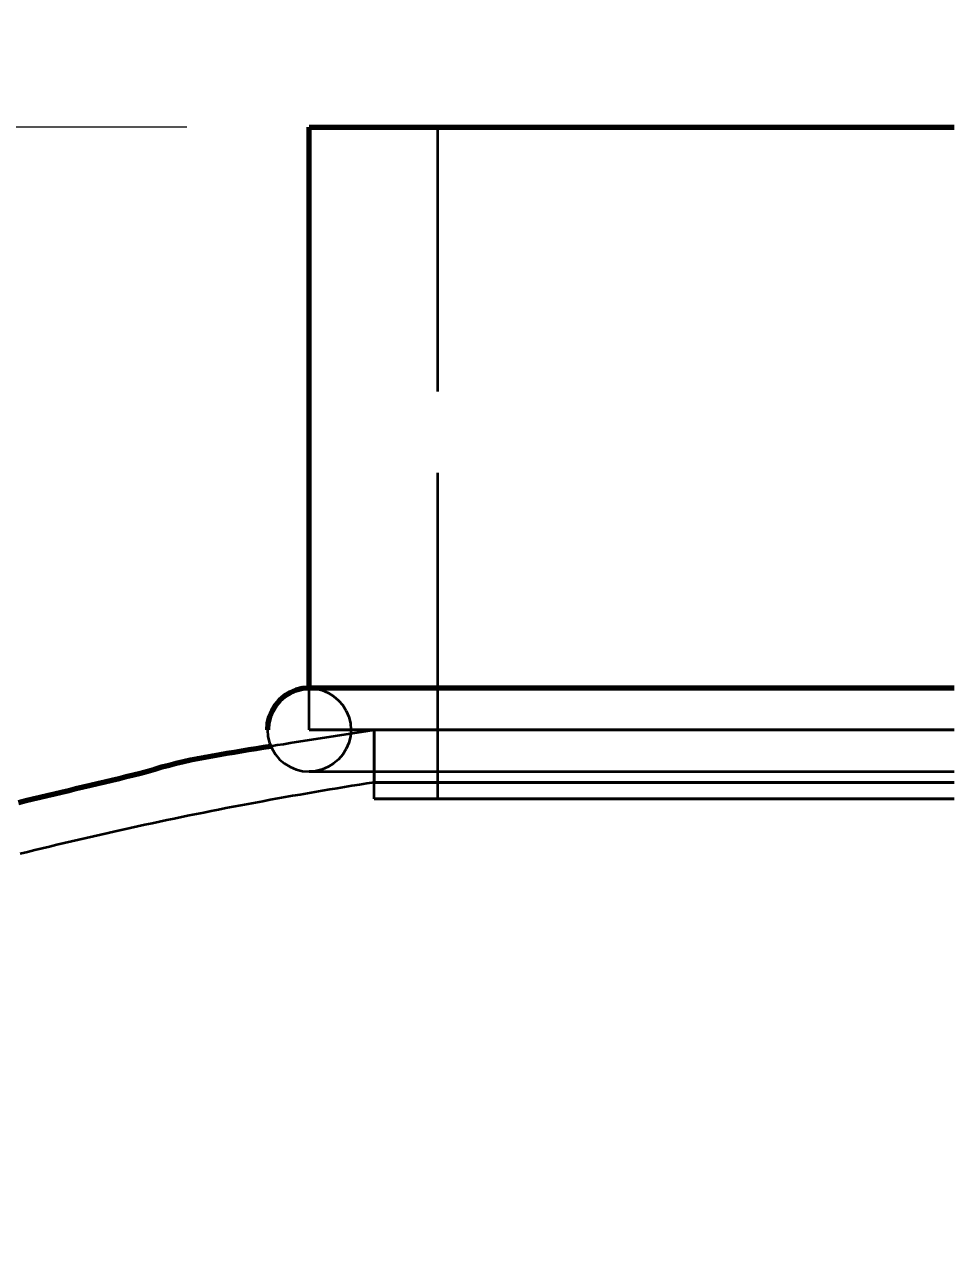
# Model space of a CAD drawing. Header units: millimetres. Extents: x 0 to 594, y 0 to 420.
# Drawn here: x 106.45 to 117.84, y 324.15 to 339.04 of the extents above; entities that cross this region are included whole.
import ezdxf

# ---------------------------------------------------------------- set-up
doc = ezdxf.new("R2010")
doc.units = ezdxf.units.MM
doc.linetypes.add('IRAM-E-TRAZOS', pattern=[5, 4, -1])
for name, color, linetype, lineweight in [('01-VISIBLE', 7, 'CONTINUOUS', 70), ('02-OCULTA', 4, 'IRAM-E-TRAZOS', 35), ('04-COTA', 3, 'CONTINUOUS', 18)]:
    doc.layers.add(name, color=color, linetype=linetype, lineweight=lineweight)
doc.styles.add('ISO3098', font='isocpeur.ttf')
doc.dimstyles.new('FLAMA-IRAM', dxfattribs={"dimtxt": 3.5, "dimasz": 3.5, "dimexe": 2, "dimexo": 1.5, "dimgap": 1, "dimtad": 1, "dimdec": 1, "dimtxsty": 'ISO3098', "dimblk": 'IRAM_FLECHA', "dimblk1": 'IRAM_FLECHA', "dimblk2": 'IRAM_FLECHA', "dimcen": 2.5, "dimclrd": 3, "dimclre": 3, "dimclrt": 3, "dimazin": 3, "dimtfac": 1, "dimtmove": 0, "dimatfit": 3, "dimlwd": 18, "dimlwe": 18})

# ---------------------------------------------------------------- blocks, each defined once
blk = doc.blocks.new('IRAM_FLECHA')
blk.add_solid([(0, 0), (-1, 0.125), (-1, -0.125)])

msp = doc.modelspace()

# ---------------------------------------------------------------- linework, layer by layer
at = {"layer": '01-VISIBLE'}
msp.add_line((109.95, 330.888), (109.95, 337.776), dxfattribs=at)
for points in [[(109.95, 337.776), (110.03, 337.776), (110.11, 337.776), (110.19, 337.776), (110.27, 337.776), (110.35, 337.776), (110.43, 337.776), (110.51, 337.776), (110.59, 337.776), (110.67, 337.776), (110.75, 337.776), (110.83, 337.776), (110.91, 337.776), (110.99, 337.776), (111.07, 337.776), (111.15, 337.776), (111.23, 337.776), (111.31, 337.776), (111.39, 337.776), (111.47, 337.776), (111.55, 337.776), (111.63, 337.776), (111.71, 337.776), (111.79, 337.776), (111.87, 337.776), (111.95, 337.776), (112.03, 337.776), (112.11, 337.776), (112.19, 337.776), (112.27, 337.776), (112.35, 337.776), (112.43, 337.776), (112.51, 337.776), (112.59, 337.776), (112.67, 337.776), (112.75, 337.776), (112.83, 337.776), (112.91, 337.776), (112.99, 337.776), (113.07, 337.776), (113.15, 337.776), (113.23, 337.776), (113.31, 337.776), (113.39, 337.776), (113.47, 337.776), (113.55, 337.776), (113.63, 337.776), (113.71, 337.776), (113.79, 337.776), (113.87, 337.776), (113.95, 337.776), (114.03, 337.776), (114.11, 337.776), (114.19, 337.776), (114.27, 337.776), (114.35, 337.776), (114.43, 337.776), (114.51, 337.776), (114.59, 337.776), (114.67, 337.776), (114.75, 337.776), (114.83, 337.776), (114.91, 337.776), (114.99, 337.776), (115.07, 337.776), (115.15, 337.776), (115.23, 337.776), (115.31, 337.776), (115.39, 337.776), (115.47, 337.776), (115.55, 337.776), (115.63, 337.776), (115.71, 337.776), (115.79, 337.776), (115.87, 337.776), (115.95, 337.776), (116.03, 337.776), (116.11, 337.776), (116.19, 337.776), (116.27, 337.776), (116.35, 337.776), (116.43, 337.776), (116.51, 337.776), (116.59, 337.776), (116.67, 337.776), (116.75, 337.776), (116.83, 337.776), (116.91, 337.776), (116.99, 337.776), (117.07, 337.776), (117.15, 337.776), (117.23, 337.776), (117.31, 337.776), (117.39, 337.776), (117.47, 337.776), (117.55, 337.776), (117.63, 337.776), (117.71, 337.776), (117.79, 337.776), (117.87, 337.776)], [(109.95, 330.888), (109.87, 330.882), (109.792, 330.863), (109.718, 330.832), (109.649, 330.79), (109.588, 330.738), (109.536, 330.677), (109.494, 330.609), (109.463, 330.534), (109.444, 330.456), (109.438, 330.376)], [(117.87, 330.888), (117.79, 330.888), (117.71, 330.888), (117.63, 330.888), (117.55, 330.888), (117.47, 330.888), (117.39, 330.888), (117.31, 330.888), (117.23, 330.888), (117.15, 330.888), (117.07, 330.888), (116.99, 330.888), (116.91, 330.888), (116.83, 330.888), (116.75, 330.888), (116.67, 330.888), (116.59, 330.888), (116.51, 330.888), (116.43, 330.888), (116.35, 330.888), (116.27, 330.888), (116.19, 330.888), (116.11, 330.888), (116.03, 330.888), (115.95, 330.888), (115.87, 330.888), (115.79, 330.888), (115.71, 330.888), (115.63, 330.888), (115.55, 330.888), (115.47, 330.888), (115.39, 330.888), (115.31, 330.888), (115.23, 330.888), (115.15, 330.888), (115.07, 330.888), (114.99, 330.888), (114.91, 330.888), (114.83, 330.888), (114.75, 330.888), (114.67, 330.888), (114.59, 330.888), (114.51, 330.888), (114.43, 330.888), (114.35, 330.888), (114.27, 330.888), (114.19, 330.888), (114.11, 330.888), (114.03, 330.888), (113.95, 330.888), (113.87, 330.888), (113.79, 330.888), (113.71, 330.888), (113.63, 330.888), (113.55, 330.888), (113.47, 330.888), (113.39, 330.888), (113.31, 330.888), (113.23, 330.888), (113.15, 330.888), (113.07, 330.888), (112.99, 330.888), (112.91, 330.888), (112.83, 330.888), (112.75, 330.888), (112.67, 330.888), (112.59, 330.888), (112.51, 330.888), (112.43, 330.888), (112.35, 330.888), (112.27, 330.888), (112.19, 330.888), (112.11, 330.888), (112.03, 330.888), (111.95, 330.888), (111.87, 330.888), (111.79, 330.888), (111.71, 330.888), (111.63, 330.888), (111.55, 330.888), (111.47, 330.888), (111.39, 330.888), (111.31, 330.888), (111.23, 330.888), (111.15, 330.888), (111.07, 330.888), (110.99, 330.888), (110.91, 330.888), (110.83, 330.888), (110.75, 330.888), (110.67, 330.888), (110.59, 330.888), (110.51, 330.888), (110.43, 330.888), (110.35, 330.888), (110.27, 330.888), (110.19, 330.888), (110.11, 330.888), (110.03, 330.888), (109.95, 330.888)], [(106.381, 329.486), (106.469, 329.507), (106.557, 329.528), (106.645, 329.549), (106.734, 329.57), (106.822, 329.591), (106.91, 329.612), (106.999, 329.633), (107.087, 329.654), (107.175, 329.675), (107.264, 329.696), (107.352, 329.717), (107.44, 329.738), (107.528, 329.759), (107.617, 329.78), (107.705, 329.802), (107.793, 329.824), (107.881, 329.846), (107.968, 329.87), (108.055, 329.895), (108.143, 329.92), (108.23, 329.944), (108.318, 329.967), (108.406, 329.987), (108.495, 330.006), (108.584, 330.024), (108.673, 330.041), (108.762, 330.057), (108.852, 330.073), (108.941, 330.088), (109.031, 330.103), (109.12, 330.118), (109.21, 330.133), (109.299, 330.148), (109.389, 330.162), (109.478, 330.177)]]:
    msp.add_lwpolyline(points, dxfattribs=at)
at = {"layer": '02-OCULTA'}
for p, q in [((111.53, 329.531), (111.53, 337.776)), ((109.95, 330.376), (109.95, 330.888)), ((110.748, 329.531), (110.748, 330.376)), ((110.75, 330.376), (110.75, 329.731))]:
    msp.add_line(p, q, dxfattribs=at)
for points in [[(117.87, 337.776), (117.79, 337.776), (117.71, 337.776), (117.63, 337.776), (117.55, 337.776), (117.47, 337.776), (117.39, 337.776), (117.31, 337.776), (117.23, 337.776), (117.15, 337.776), (117.07, 337.776), (116.99, 337.776), (116.91, 337.776), (116.83, 337.776), (116.75, 337.776), (116.67, 337.776), (116.59, 337.776), (116.51, 337.776), (116.43, 337.776), (116.35, 337.776), (116.27, 337.776), (116.19, 337.776), (116.11, 337.776), (116.03, 337.776), (115.95, 337.776), (115.87, 337.776), (115.79, 337.776), (115.71, 337.776), (115.63, 337.776), (115.55, 337.776), (115.47, 337.776), (115.39, 337.776), (115.31, 337.776), (115.23, 337.776), (115.15, 337.776), (115.07, 337.776), (114.99, 337.776), (114.91, 337.776), (114.83, 337.776), (114.75, 337.776), (114.67, 337.776), (114.59, 337.776), (114.51, 337.776), (114.43, 337.776), (114.35, 337.776), (114.27, 337.776), (114.19, 337.776), (114.11, 337.776), (114.03, 337.776), (113.95, 337.776), (113.87, 337.776), (113.79, 337.776), (113.71, 337.776), (113.63, 337.776), (113.55, 337.776), (113.47, 337.776), (113.39, 337.776), (113.31, 337.776), (113.23, 337.776), (113.15, 337.776), (113.07, 337.776), (112.99, 337.776), (112.91, 337.776), (112.83, 337.776), (112.75, 337.776), (112.67, 337.776), (112.59, 337.776), (112.51, 337.776), (112.43, 337.776), (112.35, 337.776), (112.27, 337.776), (112.19, 337.776), (112.11, 337.776), (112.03, 337.776), (111.95, 337.776), (111.87, 337.776), (111.79, 337.776), (111.71, 337.776), (111.63, 337.776), (111.55, 337.776), (111.47, 337.776), (111.39, 337.776), (111.31, 337.776), (111.23, 337.776), (111.15, 337.776), (111.07, 337.776), (110.99, 337.776), (110.91, 337.776), (110.83, 337.776), (110.75, 337.776), (110.67, 337.776), (110.59, 337.776), (110.51, 337.776), (110.43, 337.776), (110.35, 337.776), (110.27, 337.776), (110.19, 337.776), (110.11, 337.776), (110.03, 337.776), (109.95, 337.776)], [(117.868, 337.776), (117.787, 337.776), (117.707, 337.776), (117.627, 337.776), (117.547, 337.776), (117.466, 337.776), (117.386, 337.776), (117.306, 337.776), (117.226, 337.776), (117.146, 337.776), (117.065, 337.776), (116.985, 337.776), (116.905, 337.776), (116.825, 337.776), (116.744, 337.776), (116.664, 337.776), (116.584, 337.776), (116.504, 337.776), (116.424, 337.776), (116.343, 337.776), (116.263, 337.776), (116.183, 337.776), (116.103, 337.776), (116.022, 337.776), (115.942, 337.776), (115.862, 337.776), (115.782, 337.776), (115.702, 337.776), (115.621, 337.776), (115.541, 337.776), (115.461, 337.776), (115.381, 337.776), (115.3, 337.776), (115.22, 337.776), (115.14, 337.776), (115.06, 337.776), (114.98, 337.776), (114.899, 337.776), (114.819, 337.776), (114.739, 337.776), (114.659, 337.776), (114.578, 337.776), (114.498, 337.776), (114.418, 337.776), (114.338, 337.776), (114.258, 337.776), (114.177, 337.776), (114.097, 337.776), (114.017, 337.776), (113.937, 337.776), (113.856, 337.776), (113.776, 337.776), (113.696, 337.776), (113.616, 337.776), (113.536, 337.776), (113.455, 337.776), (113.375, 337.776), (113.295, 337.776), (113.215, 337.776), (113.134, 337.776), (113.054, 337.776), (112.974, 337.776), (112.894, 337.776), (112.814, 337.776), (112.733, 337.776), (112.653, 337.776), (112.573, 337.776), (112.493, 337.776), (112.412, 337.776), (112.332, 337.776), (112.252, 337.776), (112.172, 337.776), (112.092, 337.776), (112.011, 337.776), (111.931, 337.776), (111.851, 337.776), (111.771, 337.776), (111.69, 337.776), (111.61, 337.776), (111.53, 337.776)], [(111.53, 337.776), (111.61, 337.776), (111.69, 337.776), (111.771, 337.776), (111.851, 337.776), (111.931, 337.776), (112.011, 337.776), (112.092, 337.776), (112.172, 337.776), (112.252, 337.776), (112.332, 337.776), (112.412, 337.776), (112.493, 337.776), (112.573, 337.776), (112.653, 337.776), (112.733, 337.776), (112.814, 337.776), (112.894, 337.776), (112.974, 337.776), (113.054, 337.776), (113.134, 337.776), (113.215, 337.776), (113.295, 337.776), (113.375, 337.776), (113.455, 337.776), (113.536, 337.776), (113.616, 337.776), (113.696, 337.776), (113.776, 337.776), (113.856, 337.776), (113.937, 337.776), (114.017, 337.776), (114.097, 337.776), (114.177, 337.776), (114.258, 337.776), (114.338, 337.776), (114.418, 337.776), (114.498, 337.776), (114.578, 337.776), (114.659, 337.776), (114.739, 337.776), (114.819, 337.776), (114.899, 337.776), (114.98, 337.776), (115.06, 337.776), (115.14, 337.776), (115.22, 337.776), (115.3, 337.776), (115.381, 337.776), (115.461, 337.776), (115.541, 337.776), (115.621, 337.776), (115.702, 337.776), (115.782, 337.776), (115.862, 337.776), (115.942, 337.776), (116.022, 337.776), (116.103, 337.776), (116.183, 337.776), (116.263, 337.776), (116.343, 337.776), (116.424, 337.776), (116.504, 337.776), (116.584, 337.776), (116.664, 337.776), (116.744, 337.776), (116.825, 337.776), (116.905, 337.776), (116.985, 337.776), (117.065, 337.776), (117.146, 337.776), (117.226, 337.776), (117.306, 337.776), (117.386, 337.776), (117.466, 337.776), (117.547, 337.776), (117.627, 337.776), (117.707, 337.776), (117.787, 337.776), (117.868, 337.776)], [(117.87, 330.888), (117.79, 330.888), (117.71, 330.888), (117.63, 330.888), (117.55, 330.888), (117.47, 330.888), (117.39, 330.888), (117.31, 330.888), (117.23, 330.888), (117.15, 330.888), (117.07, 330.888), (116.99, 330.888), (116.91, 330.888), (116.83, 330.888), (116.75, 330.888), (116.67, 330.888), (116.59, 330.888), (116.51, 330.888), (116.43, 330.888), (116.35, 330.888), (116.27, 330.888), (116.19, 330.888), (116.11, 330.888), (116.03, 330.888), (115.95, 330.888), (115.87, 330.888), (115.79, 330.888), (115.71, 330.888), (115.63, 330.888), (115.55, 330.888), (115.47, 330.888), (115.39, 330.888), (115.31, 330.888), (115.23, 330.888), (115.15, 330.888), (115.07, 330.888), (114.99, 330.888), (114.91, 330.888), (114.83, 330.888), (114.75, 330.888), (114.67, 330.888), (114.59, 330.888), (114.51, 330.888), (114.43, 330.888), (114.35, 330.888), (114.27, 330.888), (114.19, 330.888), (114.11, 330.888), (114.03, 330.888), (113.95, 330.888), (113.87, 330.888), (113.79, 330.888), (113.71, 330.888), (113.63, 330.888), (113.55, 330.888), (113.47, 330.888), (113.39, 330.888), (113.31, 330.888), (113.23, 330.888), (113.15, 330.888), (113.07, 330.888), (112.99, 330.888), (112.91, 330.888), (112.83, 330.888), (112.75, 330.888), (112.67, 330.888), (112.59, 330.888), (112.51, 330.888), (112.43, 330.888), (112.35, 330.888), (112.27, 330.888), (112.19, 330.888), (112.11, 330.888), (112.03, 330.888), (111.95, 330.888), (111.87, 330.888), (111.79, 330.888), (111.71, 330.888), (111.63, 330.888), (111.55, 330.888), (111.47, 330.888), (111.39, 330.888), (111.31, 330.888), (111.23, 330.888), (111.15, 330.888), (111.07, 330.888), (110.99, 330.888), (110.91, 330.888), (110.83, 330.888), (110.75, 330.888), (110.67, 330.888), (110.59, 330.888), (110.51, 330.888), (110.43, 330.888), (110.35, 330.888), (110.27, 330.888), (110.19, 330.888), (110.11, 330.888), (110.03, 330.888), (109.95, 330.888)], [(109.95, 330.888), (109.95, 330.888), (109.95, 330.888), (109.95, 330.888), (109.95, 330.888), (109.95, 330.888), (109.95, 330.888)], [(109.95, 330.888), (110.03, 330.882), (110.108, 330.863), (110.182, 330.832), (110.251, 330.79), (110.312, 330.738), (110.364, 330.677), (110.406, 330.609), (110.437, 330.534), (110.456, 330.456), (110.462, 330.376), (110.456, 330.296), (110.437, 330.218), (110.406, 330.144), (110.364, 330.075), (110.312, 330.014), (110.251, 329.962), (110.182, 329.92), (110.108, 329.889), (110.03, 329.87), (109.95, 329.864)], [(109.438, 330.376), (109.444, 330.296), (109.463, 330.218), (109.494, 330.144), (109.536, 330.075), (109.588, 330.014), (109.649, 329.962), (109.718, 329.92), (109.792, 329.889), (109.87, 329.87), (109.95, 329.864)], [(109.478, 330.177), (109.558, 330.19), (109.637, 330.202), (109.717, 330.215), (109.796, 330.228), (109.876, 330.24), (109.955, 330.253), (110.035, 330.265), (110.114, 330.278), (110.194, 330.29), (110.273, 330.302), (110.353, 330.315), (110.432, 330.327), (110.512, 330.339), (110.591, 330.351), (110.671, 330.364), (110.75, 330.376)], [(117.87, 330.376), (117.79, 330.376), (117.71, 330.376), (117.63, 330.376), (117.55, 330.376), (117.47, 330.376), (117.39, 330.376), (117.31, 330.376), (117.23, 330.376), (117.15, 330.376), (117.07, 330.376), (116.99, 330.376), (116.91, 330.376), (116.83, 330.376), (116.75, 330.376), (116.67, 330.376), (116.59, 330.376), (116.51, 330.376), (116.43, 330.376), (116.35, 330.376), (116.27, 330.376), (116.19, 330.376), (116.11, 330.376), (116.03, 330.376), (115.95, 330.376), (115.87, 330.376), (115.79, 330.376), (115.71, 330.376), (115.63, 330.376), (115.55, 330.376), (115.47, 330.376), (115.39, 330.376), (115.31, 330.376), (115.23, 330.376), (115.15, 330.376), (115.07, 330.376), (114.99, 330.376), (114.91, 330.376), (114.83, 330.376), (114.75, 330.376), (114.67, 330.376), (114.59, 330.376), (114.51, 330.376), (114.43, 330.376), (114.35, 330.376), (114.27, 330.376), (114.19, 330.376), (114.11, 330.376), (114.03, 330.376), (113.95, 330.376), (113.87, 330.376), (113.79, 330.376), (113.71, 330.376), (113.63, 330.376), (113.55, 330.376), (113.47, 330.376), (113.39, 330.376), (113.31, 330.376), (113.23, 330.376), (113.15, 330.376), (113.07, 330.376), (112.99, 330.376), (112.91, 330.376), (112.83, 330.376), (112.75, 330.376), (112.67, 330.376), (112.59, 330.376), (112.51, 330.376), (112.43, 330.376), (112.35, 330.376), (112.27, 330.376), (112.19, 330.376), (112.11, 330.376), (112.03, 330.376), (111.95, 330.376), (111.87, 330.376), (111.79, 330.376), (111.71, 330.376), (111.63, 330.376), (111.55, 330.376), (111.47, 330.376), (111.39, 330.376), (111.31, 330.376), (111.23, 330.376), (111.15, 330.376), (111.07, 330.376), (110.99, 330.376), (110.91, 330.376), (110.83, 330.376), (110.75, 330.376), (110.67, 330.376), (110.59, 330.376), (110.51, 330.376), (110.43, 330.376), (110.35, 330.376), (110.27, 330.376), (110.19, 330.376), (110.11, 330.376), (110.03, 330.376), (109.95, 330.376)], [(109.95, 330.376), (110.03, 330.376), (110.11, 330.376), (110.19, 330.376), (110.27, 330.376), (110.35, 330.376), (110.43, 330.376), (110.51, 330.376), (110.59, 330.376), (110.67, 330.376), (110.75, 330.376), (110.83, 330.376), (110.91, 330.376), (110.99, 330.376), (111.07, 330.376), (111.15, 330.376), (111.23, 330.376), (111.31, 330.376), (111.39, 330.376), (111.47, 330.376), (111.55, 330.376), (111.63, 330.376), (111.71, 330.376), (111.79, 330.376), (111.87, 330.376), (111.95, 330.376), (112.03, 330.376), (112.11, 330.376), (112.19, 330.376), (112.27, 330.376), (112.35, 330.376), (112.43, 330.376), (112.51, 330.376), (112.59, 330.376), (112.67, 330.376), (112.75, 330.376), (112.83, 330.376), (112.91, 330.376), (112.99, 330.376), (113.07, 330.376), (113.15, 330.376), (113.23, 330.376), (113.31, 330.376), (113.39, 330.376), (113.47, 330.376), (113.55, 330.376), (113.63, 330.376), (113.71, 330.376), (113.79, 330.376), (113.87, 330.376), (113.95, 330.376), (114.03, 330.376), (114.11, 330.376), (114.19, 330.376), (114.27, 330.376), (114.35, 330.376), (114.43, 330.376), (114.51, 330.376), (114.59, 330.376), (114.67, 330.376), (114.75, 330.376), (114.83, 330.376), (114.91, 330.376), (114.99, 330.376), (115.07, 330.376), (115.15, 330.376), (115.23, 330.376), (115.31, 330.376), (115.39, 330.376), (115.47, 330.376), (115.55, 330.376), (115.63, 330.376), (115.71, 330.376), (115.79, 330.376), (115.87, 330.376), (115.95, 330.376), (116.03, 330.376), (116.11, 330.376), (116.19, 330.376), (116.27, 330.376), (116.35, 330.376), (116.43, 330.376), (116.51, 330.376), (116.59, 330.376), (116.67, 330.376), (116.75, 330.376), (116.83, 330.376), (116.91, 330.376), (116.99, 330.376), (117.07, 330.376), (117.15, 330.376), (117.23, 330.376), (117.31, 330.376), (117.39, 330.376), (117.47, 330.376), (117.55, 330.376), (117.63, 330.376), (117.71, 330.376), (117.79, 330.376), (117.87, 330.376)], [(117.87, 330.376), (117.79, 330.376), (117.71, 330.376), (117.63, 330.376), (117.55, 330.376), (117.47, 330.376), (117.39, 330.376), (117.31, 330.376), (117.23, 330.376), (117.15, 330.376), (117.07, 330.376), (116.99, 330.376), (116.91, 330.376), (116.83, 330.376), (116.749, 330.376), (116.669, 330.376), (116.589, 330.376), (116.509, 330.376), (116.429, 330.376), (116.349, 330.376), (116.269, 330.376), (116.189, 330.376), (116.109, 330.376), (116.029, 330.376), (115.949, 330.376), (115.869, 330.376), (115.789, 330.376), (115.709, 330.376), (115.629, 330.376), (115.549, 330.376), (115.469, 330.376), (115.389, 330.376), (115.309, 330.376), (115.229, 330.376), (115.149, 330.376), (115.069, 330.376), (114.989, 330.376), (114.909, 330.376), (114.829, 330.376), (114.749, 330.376), (114.669, 330.376), (114.589, 330.376), (114.509, 330.376), (114.429, 330.376), (114.349, 330.376), (114.269, 330.376), (114.189, 330.376), (114.109, 330.376), (114.029, 330.376), (113.949, 330.376), (113.869, 330.376), (113.789, 330.376), (113.709, 330.376), (113.629, 330.376), (113.549, 330.376), (113.469, 330.376), (113.389, 330.376), (113.309, 330.376), (113.229, 330.376), (113.149, 330.376), (113.069, 330.376), (112.989, 330.376), (112.909, 330.376), (112.829, 330.376), (112.748, 330.376), (112.668, 330.376), (112.588, 330.376), (112.508, 330.376), (112.428, 330.376), (112.348, 330.376), (112.268, 330.376), (112.188, 330.376), (112.108, 330.376), (112.028, 330.376), (111.948, 330.376), (111.868, 330.376), (111.788, 330.376), (111.708, 330.376), (111.628, 330.376), (111.548, 330.376), (111.468, 330.376), (111.388, 330.376), (111.308, 330.376), (111.228, 330.376), (111.148, 330.376), (111.068, 330.376), (110.988, 330.376), (110.908, 330.376), (110.828, 330.376), (110.748, 330.376)], [(110.748, 330.376), (110.828, 330.376), (110.908, 330.376), (110.988, 330.376), (111.068, 330.376), (111.148, 330.376), (111.228, 330.376), (111.308, 330.376), (111.388, 330.376), (111.468, 330.376), (111.548, 330.376), (111.628, 330.376), (111.708, 330.376), (111.788, 330.376), (111.868, 330.376), (111.948, 330.376), (112.028, 330.376), (112.108, 330.376), (112.188, 330.376), (112.268, 330.376), (112.348, 330.376), (112.428, 330.376), (112.508, 330.376), (112.588, 330.376), (112.668, 330.376), (112.748, 330.376), (112.829, 330.376), (112.909, 330.376), (112.989, 330.376), (113.069, 330.376), (113.149, 330.376), (113.229, 330.376), (113.309, 330.376), (113.389, 330.376), (113.469, 330.376), (113.549, 330.376), (113.629, 330.376), (113.709, 330.376), (113.789, 330.376), (113.869, 330.376), (113.949, 330.376), (114.029, 330.376), (114.109, 330.376), (114.189, 330.376), (114.269, 330.376), (114.349, 330.376), (114.429, 330.376), (114.509, 330.376), (114.589, 330.376), (114.669, 330.376), (114.749, 330.376), (114.829, 330.376), (114.909, 330.376), (114.989, 330.376), (115.069, 330.376), (115.149, 330.376), (115.229, 330.376), (115.309, 330.376), (115.389, 330.376), (115.469, 330.376), (115.549, 330.376), (115.629, 330.376), (115.709, 330.376), (115.789, 330.376), (115.869, 330.376), (115.949, 330.376), (116.029, 330.376), (116.109, 330.376), (116.189, 330.376), (116.269, 330.376), (116.349, 330.376), (116.429, 330.376), (116.509, 330.376), (116.589, 330.376), (116.669, 330.376), (116.749, 330.376), (116.83, 330.376), (116.91, 330.376), (116.99, 330.376), (117.07, 330.376), (117.15, 330.376), (117.23, 330.376), (117.31, 330.376), (117.39, 330.376), (117.47, 330.376), (117.55, 330.376), (117.63, 330.376), (117.71, 330.376), (117.79, 330.376), (117.87, 330.376)], [(117.87, 330.376), (117.79, 330.376), (117.71, 330.376), (117.63, 330.376), (117.55, 330.376), (117.47, 330.376), (117.39, 330.376), (117.31, 330.376), (117.23, 330.376), (117.15, 330.376), (117.07, 330.376), (116.99, 330.376), (116.91, 330.376), (116.83, 330.376), (116.75, 330.376), (116.67, 330.376), (116.59, 330.376), (116.51, 330.376), (116.43, 330.376), (116.35, 330.376), (116.27, 330.376), (116.19, 330.376), (116.11, 330.376), (116.03, 330.376), (115.95, 330.376), (115.87, 330.376), (115.79, 330.376), (115.71, 330.376), (115.63, 330.376), (115.55, 330.376), (115.47, 330.376), (115.39, 330.376), (115.31, 330.376), (115.23, 330.376), (115.15, 330.376), (115.07, 330.376), (114.99, 330.376), (114.91, 330.376), (114.83, 330.376), (114.75, 330.376), (114.67, 330.376), (114.59, 330.376), (114.51, 330.376), (114.43, 330.376), (114.35, 330.376), (114.27, 330.376), (114.19, 330.376), (114.11, 330.376), (114.03, 330.376), (113.95, 330.376), (113.87, 330.376), (113.79, 330.376), (113.71, 330.376), (113.63, 330.376), (113.55, 330.376), (113.47, 330.376), (113.39, 330.376), (113.31, 330.376), (113.23, 330.376), (113.15, 330.376), (113.07, 330.376), (112.99, 330.376), (112.91, 330.376), (112.83, 330.376), (112.75, 330.376), (112.67, 330.376), (112.59, 330.376), (112.51, 330.376), (112.43, 330.376), (112.35, 330.376), (112.27, 330.376), (112.19, 330.376), (112.11, 330.376), (112.03, 330.376), (111.95, 330.376), (111.87, 330.376), (111.79, 330.376), (111.71, 330.376), (111.63, 330.376), (111.55, 330.376), (111.47, 330.376), (111.39, 330.376), (111.31, 330.376), (111.23, 330.376), (111.15, 330.376), (111.07, 330.376), (110.99, 330.376), (110.91, 330.376), (110.83, 330.376), (110.75, 330.376)], [(110.75, 330.376), (110.83, 330.376), (110.91, 330.376), (110.99, 330.376), (111.07, 330.376), (111.15, 330.376), (111.23, 330.376), (111.31, 330.376), (111.39, 330.376), (111.47, 330.376), (111.55, 330.376), (111.63, 330.376), (111.71, 330.376), (111.79, 330.376), (111.87, 330.376), (111.95, 330.376), (112.03, 330.376), (112.11, 330.376), (112.19, 330.376), (112.27, 330.376), (112.35, 330.376), (112.43, 330.376), (112.51, 330.376), (112.59, 330.376), (112.67, 330.376), (112.75, 330.376), (112.83, 330.376), (112.91, 330.376), (112.99, 330.376), (113.07, 330.376), (113.15, 330.376), (113.23, 330.376), (113.31, 330.376), (113.39, 330.376), (113.47, 330.376), (113.55, 330.376), (113.63, 330.376), (113.71, 330.376), (113.79, 330.376), (113.87, 330.376), (113.95, 330.376), (114.03, 330.376), (114.11, 330.376), (114.19, 330.376), (114.27, 330.376), (114.35, 330.376), (114.43, 330.376), (114.51, 330.376), (114.59, 330.376), (114.67, 330.376), (114.75, 330.376), (114.83, 330.376), (114.91, 330.376), (114.99, 330.376), (115.07, 330.376), (115.15, 330.376), (115.23, 330.376), (115.31, 330.376), (115.39, 330.376), (115.47, 330.376), (115.55, 330.376), (115.63, 330.376), (115.71, 330.376), (115.79, 330.376), (115.87, 330.376), (115.95, 330.376), (116.03, 330.376), (116.11, 330.376), (116.19, 330.376), (116.27, 330.376), (116.35, 330.376), (116.43, 330.376), (116.51, 330.376), (116.59, 330.376), (116.67, 330.376), (116.75, 330.376), (116.83, 330.376), (116.91, 330.376), (116.99, 330.376), (117.07, 330.376), (117.15, 330.376), (117.23, 330.376), (117.31, 330.376), (117.39, 330.376), (117.47, 330.376), (117.55, 330.376), (117.63, 330.376), (117.71, 330.376), (117.79, 330.376), (117.87, 330.376)], [(109.95, 329.864), (110.03, 329.864), (110.11, 329.864), (110.19, 329.864), (110.27, 329.864), (110.35, 329.864), (110.43, 329.864), (110.51, 329.864), (110.59, 329.864), (110.67, 329.864), (110.75, 329.864), (110.83, 329.864), (110.91, 329.864), (110.99, 329.864), (111.07, 329.864), (111.15, 329.864), (111.23, 329.864), (111.31, 329.864), (111.39, 329.864), (111.47, 329.864), (111.55, 329.864), (111.63, 329.864), (111.71, 329.864), (111.79, 329.864), (111.87, 329.864), (111.95, 329.864), (112.03, 329.864), (112.11, 329.864), (112.19, 329.864), (112.27, 329.864), (112.35, 329.864), (112.43, 329.864), (112.51, 329.864), (112.59, 329.864), (112.67, 329.864), (112.75, 329.864), (112.83, 329.864), (112.91, 329.864), (112.99, 329.864), (113.07, 329.864), (113.15, 329.864), (113.23, 329.864), (113.31, 329.864), (113.39, 329.864), (113.47, 329.864), (113.55, 329.864), (113.63, 329.864), (113.71, 329.864), (113.79, 329.864), (113.87, 329.864), (113.95, 329.864), (114.03, 329.864), (114.11, 329.864), (114.19, 329.864), (114.27, 329.864), (114.35, 329.864), (114.43, 329.864), (114.51, 329.864), (114.59, 329.864), (114.67, 329.864), (114.75, 329.864), (114.83, 329.864), (114.91, 329.864), (114.99, 329.864), (115.07, 329.864), (115.15, 329.864), (115.23, 329.864), (115.31, 329.864), (115.39, 329.864), (115.47, 329.864), (115.55, 329.864), (115.63, 329.864), (115.71, 329.864), (115.79, 329.864), (115.87, 329.864), (115.95, 329.864), (116.03, 329.864), (116.11, 329.864), (116.19, 329.864), (116.27, 329.864), (116.35, 329.864), (116.43, 329.864), (116.51, 329.864), (116.59, 329.864), (116.67, 329.864), (116.75, 329.864), (116.83, 329.864), (116.91, 329.864), (116.99, 329.864), (117.07, 329.864), (117.15, 329.864), (117.23, 329.864), (117.31, 329.864), (117.39, 329.864), (117.47, 329.864), (117.55, 329.864), (117.63, 329.864), (117.71, 329.864), (117.79, 329.864), (117.87, 329.864)], [(109.95, 329.864), (110.03, 329.864), (110.11, 329.864), (110.19, 329.864), (110.27, 329.864), (110.35, 329.864), (110.43, 329.864), (110.51, 329.864), (110.59, 329.864), (110.67, 329.864), (110.75, 329.864), (110.83, 329.864), (110.91, 329.864), (110.99, 329.864), (111.07, 329.864), (111.15, 329.864), (111.23, 329.864), (111.31, 329.864), (111.39, 329.864), (111.47, 329.864), (111.55, 329.864), (111.63, 329.864), (111.71, 329.864), (111.79, 329.864), (111.87, 329.864), (111.95, 329.864), (112.03, 329.864), (112.11, 329.864), (112.19, 329.864), (112.27, 329.864), (112.35, 329.864), (112.43, 329.864), (112.51, 329.864), (112.59, 329.864), (112.67, 329.864), (112.75, 329.864), (112.83, 329.864), (112.91, 329.864), (112.99, 329.864), (113.07, 329.864), (113.15, 329.864), (113.23, 329.864), (113.31, 329.864), (113.39, 329.864), (113.47, 329.864), (113.55, 329.864), (113.63, 329.864), (113.71, 329.864), (113.79, 329.864), (113.87, 329.864), (113.95, 329.864), (114.03, 329.864), (114.11, 329.864), (114.19, 329.864), (114.27, 329.864), (114.35, 329.864), (114.43, 329.864), (114.51, 329.864), (114.59, 329.864), (114.67, 329.864), (114.75, 329.864), (114.83, 329.864), (114.91, 329.864), (114.99, 329.864), (115.07, 329.864), (115.15, 329.864), (115.23, 329.864), (115.31, 329.864), (115.39, 329.864), (115.47, 329.864), (115.55, 329.864), (115.63, 329.864), (115.71, 329.864), (115.79, 329.864), (115.87, 329.864), (115.95, 329.864), (116.03, 329.864), (116.11, 329.864), (116.19, 329.864), (116.27, 329.864), (116.35, 329.864), (116.43, 329.864), (116.51, 329.864), (116.59, 329.864), (116.67, 329.864), (116.75, 329.864), (116.83, 329.864), (116.91, 329.864), (116.99, 329.864), (117.07, 329.864), (117.15, 329.864), (117.23, 329.864), (117.31, 329.864), (117.39, 329.864), (117.47, 329.864), (117.55, 329.864), (117.63, 329.864), (117.71, 329.864), (117.79, 329.864), (117.87, 329.864)], [(110.75, 329.731), (110.659, 329.716), (110.567, 329.702), (110.476, 329.687), (110.385, 329.672), (110.293, 329.657), (110.202, 329.642), (110.111, 329.627), (110.02, 329.611), (109.929, 329.596), (109.838, 329.58), (109.747, 329.564), (109.655, 329.548), (109.564, 329.532), (109.473, 329.515), (109.382, 329.498), (109.292, 329.482), (109.201, 329.465), (109.11, 329.448), (109.019, 329.43), (108.928, 329.413), (108.837, 329.395), (108.747, 329.377), (108.656, 329.359), (108.565, 329.341), (108.475, 329.323), (108.384, 329.304), (108.293, 329.285), (108.203, 329.266), (108.112, 329.247), (108.022, 329.228), (107.932, 329.209), (107.841, 329.189), (107.751, 329.17), (107.661, 329.15), (107.57, 329.13), (107.48, 329.109), (107.39, 329.089), (107.3, 329.068), (107.21, 329.047), (107.12, 329.026), (107.03, 329.005), (106.94, 328.984), (106.85, 328.963), (106.76, 328.941), (106.67, 328.919), (106.58, 328.897), (106.49, 328.875), (106.401, 328.852)], [(117.87, 329.731), (117.79, 329.731), (117.71, 329.731), (117.63, 329.731), (117.55, 329.731), (117.47, 329.731), (117.39, 329.731), (117.31, 329.731), (117.23, 329.731), (117.15, 329.731), (117.07, 329.731), (116.99, 329.731), (116.91, 329.731), (116.83, 329.731), (116.75, 329.731), (116.67, 329.731), (116.59, 329.731), (116.51, 329.731), (116.43, 329.731), (116.35, 329.731), (116.27, 329.731), (116.19, 329.731), (116.11, 329.731), (116.03, 329.731), (115.95, 329.731), (115.87, 329.731), (115.79, 329.731), (115.71, 329.731), (115.63, 329.731), (115.55, 329.731), (115.47, 329.731), (115.39, 329.731), (115.31, 329.731), (115.23, 329.731), (115.15, 329.731), (115.07, 329.731), (114.99, 329.731), (114.91, 329.731), (114.83, 329.731), (114.75, 329.731), (114.67, 329.731), (114.59, 329.731), (114.51, 329.731), (114.43, 329.731), (114.35, 329.731), (114.27, 329.731), (114.19, 329.731), (114.11, 329.731), (114.03, 329.731), (113.95, 329.731), (113.87, 329.731), (113.79, 329.731), (113.71, 329.731), (113.63, 329.731), (113.55, 329.731), (113.47, 329.731), (113.39, 329.731), (113.31, 329.731), (113.23, 329.731), (113.15, 329.731), (113.07, 329.731), (112.99, 329.731), (112.91, 329.731), (112.83, 329.731), (112.75, 329.731), (112.67, 329.731), (112.59, 329.731), (112.51, 329.731), (112.43, 329.731), (112.35, 329.731), (112.27, 329.731), (112.19, 329.731), (112.11, 329.731), (112.03, 329.731), (111.95, 329.731), (111.87, 329.731), (111.79, 329.731), (111.71, 329.731), (111.63, 329.731), (111.55, 329.731), (111.47, 329.731), (111.39, 329.731), (111.31, 329.731), (111.23, 329.731), (111.15, 329.731), (111.07, 329.731), (110.99, 329.731), (110.91, 329.731), (110.83, 329.731), (110.75, 329.731)], [(110.75, 329.731), (110.83, 329.731), (110.91, 329.731), (110.99, 329.731), (111.07, 329.731), (111.15, 329.731), (111.23, 329.731), (111.31, 329.731), (111.39, 329.731), (111.47, 329.731), (111.55, 329.731), (111.63, 329.731), (111.71, 329.731), (111.79, 329.731), (111.87, 329.731), (111.95, 329.731), (112.03, 329.731), (112.11, 329.731), (112.19, 329.731), (112.27, 329.731), (112.35, 329.731), (112.43, 329.731), (112.51, 329.731), (112.59, 329.731), (112.67, 329.731), (112.75, 329.731), (112.83, 329.731), (112.91, 329.731), (112.99, 329.731), (113.07, 329.731), (113.15, 329.731), (113.23, 329.731), (113.31, 329.731), (113.39, 329.731), (113.47, 329.731), (113.55, 329.731), (113.63, 329.731), (113.71, 329.731), (113.79, 329.731), (113.87, 329.731), (113.95, 329.731), (114.03, 329.731), (114.11, 329.731), (114.19, 329.731), (114.27, 329.731), (114.35, 329.731), (114.43, 329.731), (114.51, 329.731), (114.59, 329.731), (114.67, 329.731), (114.75, 329.731), (114.83, 329.731), (114.91, 329.731), (114.99, 329.731), (115.07, 329.731), (115.15, 329.731), (115.23, 329.731), (115.31, 329.731), (115.39, 329.731), (115.47, 329.731), (115.55, 329.731), (115.63, 329.731), (115.71, 329.731), (115.79, 329.731), (115.87, 329.731), (115.95, 329.731), (116.03, 329.731), (116.11, 329.731), (116.19, 329.731), (116.27, 329.731), (116.35, 329.731), (116.43, 329.731), (116.51, 329.731), (116.59, 329.731), (116.67, 329.731), (116.75, 329.731), (116.83, 329.731), (116.91, 329.731), (116.99, 329.731), (117.07, 329.731), (117.15, 329.731), (117.23, 329.731), (117.31, 329.731), (117.39, 329.731), (117.47, 329.731), (117.55, 329.731), (117.63, 329.731), (117.71, 329.731), (117.79, 329.731), (117.87, 329.731)], [(117.87, 329.531), (117.79, 329.531), (117.71, 329.531), (117.63, 329.531), (117.55, 329.531), (117.47, 329.531), (117.39, 329.531), (117.31, 329.531), (117.23, 329.531), (117.15, 329.531), (117.07, 329.531), (116.99, 329.531), (116.91, 329.531), (116.83, 329.531), (116.749, 329.531), (116.669, 329.531), (116.589, 329.531), (116.509, 329.531), (116.429, 329.531), (116.349, 329.531), (116.269, 329.531), (116.189, 329.531), (116.109, 329.531), (116.029, 329.531), (115.949, 329.531), (115.869, 329.531), (115.789, 329.531), (115.709, 329.531), (115.629, 329.531), (115.549, 329.531), (115.469, 329.531), (115.389, 329.531), (115.309, 329.531), (115.229, 329.531), (115.149, 329.531), (115.069, 329.531), (114.989, 329.531), (114.909, 329.531), (114.829, 329.531), (114.749, 329.531), (114.669, 329.531), (114.589, 329.531), (114.509, 329.531), (114.429, 329.531), (114.349, 329.531), (114.269, 329.531), (114.189, 329.531), (114.109, 329.531), (114.029, 329.531), (113.949, 329.531), (113.869, 329.531), (113.789, 329.531), (113.709, 329.531), (113.629, 329.531), (113.549, 329.531), (113.469, 329.531), (113.389, 329.531), (113.309, 329.531), (113.229, 329.531), (113.149, 329.531), (113.069, 329.531), (112.989, 329.531), (112.909, 329.531), (112.829, 329.531), (112.748, 329.531), (112.668, 329.531), (112.588, 329.531), (112.508, 329.531), (112.428, 329.531), (112.348, 329.531), (112.268, 329.531), (112.188, 329.531), (112.108, 329.531), (112.028, 329.531), (111.948, 329.531), (111.868, 329.531), (111.788, 329.531), (111.708, 329.531), (111.628, 329.531), (111.548, 329.531), (111.468, 329.531), (111.388, 329.531), (111.308, 329.531), (111.228, 329.531), (111.148, 329.531), (111.068, 329.531), (110.988, 329.531), (110.908, 329.531), (110.828, 329.531), (110.748, 329.531)], [(110.748, 329.531), (110.828, 329.531), (110.908, 329.531), (110.988, 329.531), (111.068, 329.531), (111.148, 329.531), (111.228, 329.531), (111.308, 329.531), (111.388, 329.531), (111.468, 329.531), (111.548, 329.531), (111.628, 329.531), (111.708, 329.531), (111.788, 329.531), (111.868, 329.531), (111.948, 329.531), (112.028, 329.531), (112.108, 329.531), (112.188, 329.531), (112.268, 329.531), (112.348, 329.531), (112.428, 329.531), (112.508, 329.531), (112.588, 329.531), (112.668, 329.531), (112.748, 329.531), (112.829, 329.531), (112.909, 329.531), (112.989, 329.531), (113.069, 329.531), (113.149, 329.531), (113.229, 329.531), (113.309, 329.531), (113.389, 329.531), (113.469, 329.531), (113.549, 329.531), (113.629, 329.531), (113.709, 329.531), (113.789, 329.531), (113.869, 329.531), (113.949, 329.531), (114.029, 329.531), (114.109, 329.531), (114.189, 329.531), (114.269, 329.531), (114.349, 329.531), (114.429, 329.531), (114.509, 329.531), (114.589, 329.531), (114.669, 329.531), (114.749, 329.531), (114.829, 329.531), (114.909, 329.531), (114.989, 329.531), (115.069, 329.531), (115.149, 329.531), (115.229, 329.531), (115.309, 329.531), (115.389, 329.531), (115.469, 329.531), (115.549, 329.531), (115.629, 329.531), (115.709, 329.531), (115.789, 329.531), (115.869, 329.531), (115.949, 329.531), (116.029, 329.531), (116.109, 329.531), (116.189, 329.531), (116.269, 329.531), (116.349, 329.531), (116.429, 329.531), (116.509, 329.531), (116.589, 329.531), (116.669, 329.531), (116.749, 329.531), (116.83, 329.531), (116.91, 329.531), (116.99, 329.531), (117.07, 329.531), (117.15, 329.531), (117.23, 329.531), (117.31, 329.531), (117.39, 329.531), (117.47, 329.531), (117.55, 329.531), (117.63, 329.531), (117.71, 329.531), (117.79, 329.531), (117.87, 329.531)], [(117.868, 329.531), (117.787, 329.531), (117.707, 329.531), (117.627, 329.531), (117.547, 329.531), (117.466, 329.531), (117.386, 329.531), (117.306, 329.531), (117.226, 329.531), (117.146, 329.531), (117.065, 329.531), (116.985, 329.531), (116.905, 329.531), (116.825, 329.531), (116.744, 329.531), (116.664, 329.531), (116.584, 329.531), (116.504, 329.531), (116.424, 329.531), (116.343, 329.531), (116.263, 329.531), (116.183, 329.531), (116.103, 329.531), (116.022, 329.531), (115.942, 329.531), (115.862, 329.531), (115.782, 329.531), (115.702, 329.531), (115.621, 329.531), (115.541, 329.531), (115.461, 329.531), (115.381, 329.531), (115.3, 329.531), (115.22, 329.531), (115.14, 329.531), (115.06, 329.531), (114.98, 329.531), (114.899, 329.531), (114.819, 329.531), (114.739, 329.531), (114.659, 329.531), (114.578, 329.531), (114.498, 329.531), (114.418, 329.531), (114.338, 329.531), (114.258, 329.531), (114.177, 329.531), (114.097, 329.531), (114.017, 329.531), (113.937, 329.531), (113.856, 329.531), (113.776, 329.531), (113.696, 329.531), (113.616, 329.531), (113.536, 329.531), (113.455, 329.531), (113.375, 329.531), (113.295, 329.531), (113.215, 329.531), (113.134, 329.531), (113.054, 329.531), (112.974, 329.531), (112.894, 329.531), (112.814, 329.531), (112.733, 329.531), (112.653, 329.531), (112.573, 329.531), (112.493, 329.531), (112.412, 329.531), (112.332, 329.531), (112.252, 329.531), (112.172, 329.531), (112.092, 329.531), (112.011, 329.531), (111.931, 329.531), (111.851, 329.531), (111.771, 329.531), (111.69, 329.531), (111.61, 329.531), (111.53, 329.531)], [(111.53, 329.531), (111.61, 329.531), (111.69, 329.531), (111.771, 329.531), (111.851, 329.531), (111.931, 329.531), (112.011, 329.531), (112.092, 329.531), (112.172, 329.531), (112.252, 329.531), (112.332, 329.531), (112.412, 329.531), (112.493, 329.531), (112.573, 329.531), (112.653, 329.531), (112.733, 329.531), (112.814, 329.531), (112.894, 329.531), (112.974, 329.531), (113.054, 329.531), (113.134, 329.531), (113.215, 329.531), (113.295, 329.531), (113.375, 329.531), (113.455, 329.531), (113.536, 329.531), (113.616, 329.531), (113.696, 329.531), (113.776, 329.531), (113.856, 329.531), (113.937, 329.531), (114.017, 329.531), (114.097, 329.531), (114.177, 329.531), (114.258, 329.531), (114.338, 329.531), (114.418, 329.531), (114.498, 329.531), (114.578, 329.531), (114.659, 329.531), (114.739, 329.531), (114.819, 329.531), (114.899, 329.531), (114.98, 329.531), (115.06, 329.531), (115.14, 329.531), (115.22, 329.531), (115.3, 329.531), (115.381, 329.531), (115.461, 329.531), (115.541, 329.531), (115.621, 329.531), (115.702, 329.531), (115.782, 329.531), (115.862, 329.531), (115.942, 329.531), (116.022, 329.531), (116.103, 329.531), (116.183, 329.531), (116.263, 329.531), (116.343, 329.531), (116.424, 329.531), (116.504, 329.531), (116.584, 329.531), (116.664, 329.531), (116.744, 329.531), (116.825, 329.531), (116.905, 329.531), (116.985, 329.531), (117.065, 329.531), (117.146, 329.531), (117.226, 329.531), (117.306, 329.531), (117.386, 329.531), (117.466, 329.531), (117.547, 329.531), (117.627, 329.531), (117.707, 329.531), (117.787, 329.531), (117.868, 329.531)]]:
    msp.add_lwpolyline(points, dxfattribs=at)

# ---------------------------------------------------------------- dimensions: what is measured, and where the dimension line sits
at = {"layer": '04-COTA'}
msp.add_linear_dim(base=(109.95, 345.776), p1=(109.95, 337.776), p2=(127.55, 337.776), dimstyle='FLAMA-IRAM', override={"dimlfac": 5, "dimpost": '%%c<>'}, dxfattribs=at).render()
for base, p1, text in [((65.75, 152.224), (83.75, 152.224), '<>±2'), ((74.75, 308.024), (83.75, 308.024), '<>±0,5')]:
    msp.add_linear_dim(base=base, p1=p1, p2=(109.95, 337.776), angle=90, text=text, dimstyle='FLAMA-IRAM', override={"dimlfac": 5}, dxfattribs=at).render()

doc.saveas('drawing.dxf')
